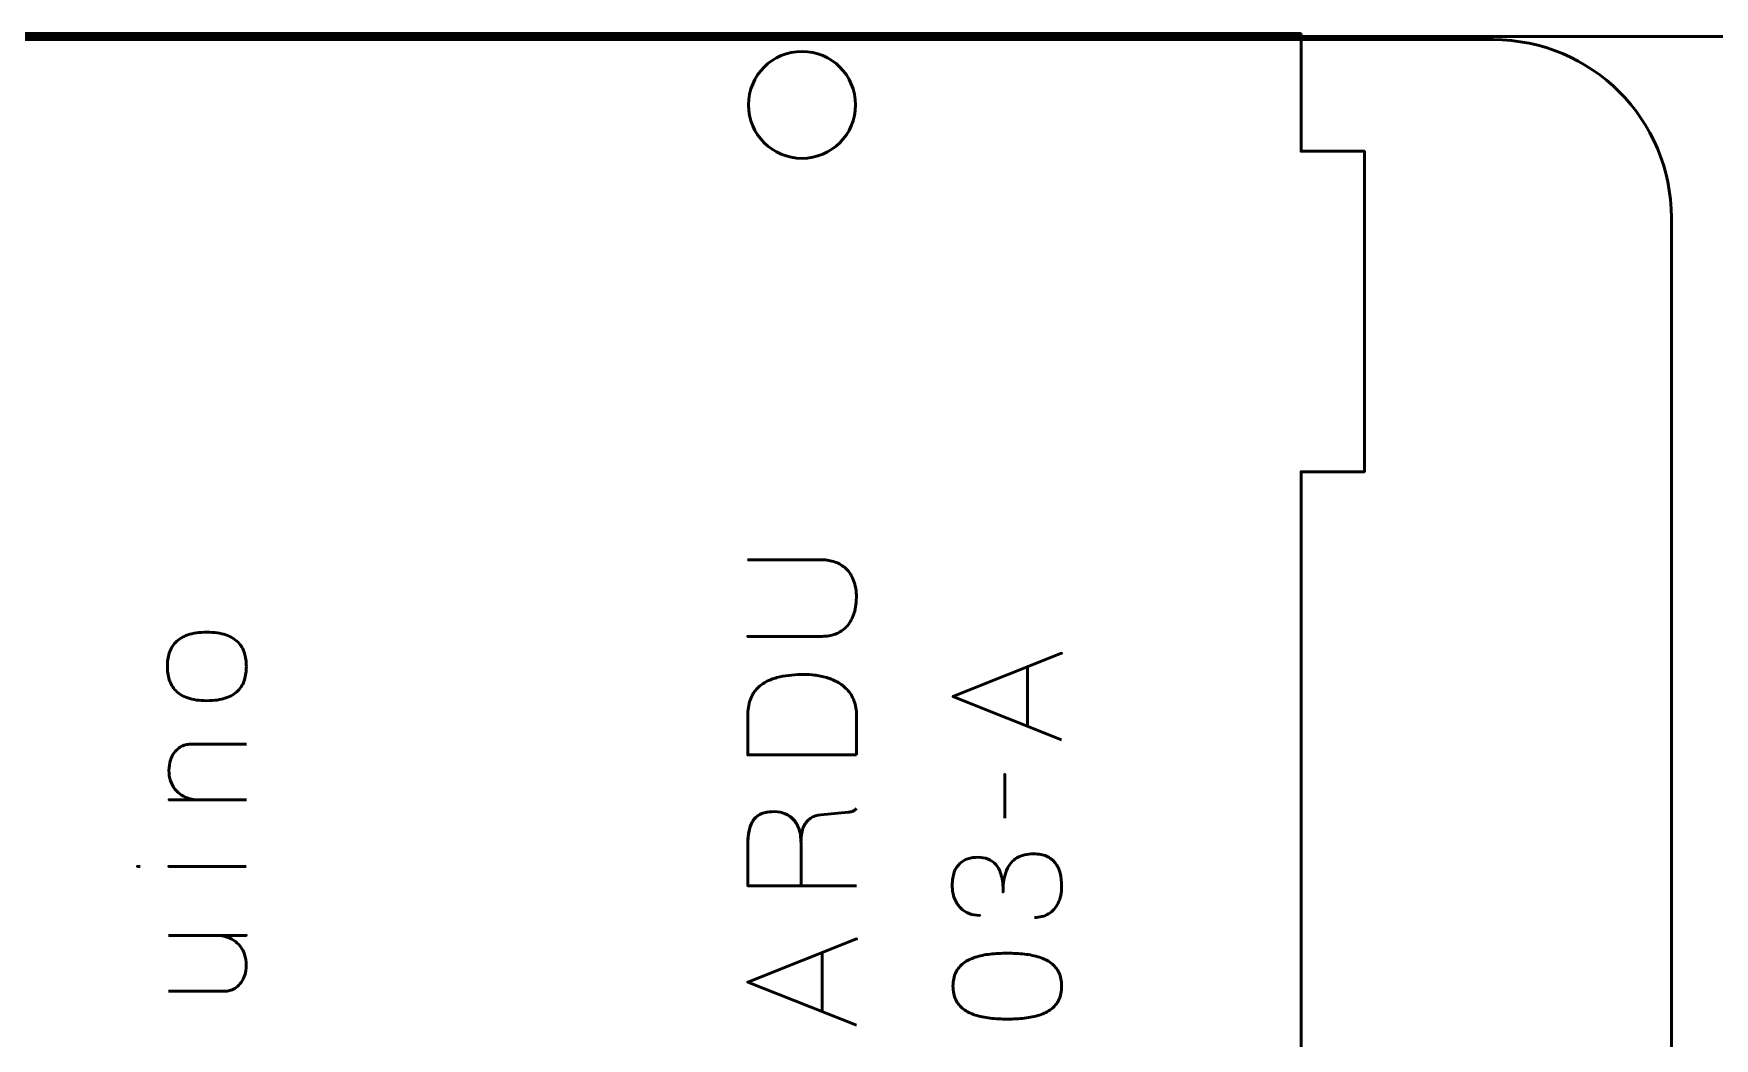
# Model space of a CAD drawing. Header units: centimetres. Extents: x -17.9 to -3, y -25.3 to -4.3.
# Drawn here: x -13.185 to -8.471, y -7.161 to -4.341 of the extents above; entities that cross this region are included whole.
import ezdxf

# ---------------------------------------------------------------- set-up
doc = ezdxf.new("R2010")
doc.units = ezdxf.units.CM
doc.header["$MEASUREMENT"] = 0
doc.layers.add('Layer 1', color=7, linetype='Continuous')

msp = doc.modelspace()

# ---------------------------------------------------------------- linework, layer by layer
at = {"layer": 'Layer 1', "color": 22, "lineweight": 53}
msp.add_open_spline([(-17.90003, -24.8499), (-17.90003, -24.8499), (-17.90003, -4.84994), (-17.90003, -4.84994), (-17.90003, -4.84994), (-17.90003, -4.57297), (-17.67694, -4.34998), (-17.39994, -4.34998), (-17.39994, -4.34998), (-17.39994, -4.34998), (-3.60007, -4.34998), (-3.60007, -4.34998), (-3.60007, -4.34998), (-3.32293, -4.34998), (-3.09997, -4.57297), (-3.09997, -4.84994), (-3.09997, -4.84994), (-3.09997, -4.84994), (-3.09997, -24.8499), (-3.09997, -24.8499), (-3.09997, -24.8499), (-3.09997, -25.1269), (-3.32293, -25.34999), (-3.60007, -25.34999), (-3.60007, -25.34999), (-3.60007, -25.34999), (-17.39994, -25.34999), (-17.39994, -25.34999), (-17.39994, -25.34999), (-17.67694, -25.34999), (-17.90003, -25.1269), (-17.90003, -24.8499)], degree=3, knots=[0, 0, 0, 0, 0.125, 0.125, 0.125, 0.125, 0.25, 0.25, 0.25, 0.25, 0.375, 0.375, 0.375, 0.375, 0.5, 0.5, 0.5, 0.5, 0.625, 0.625, 0.625, 0.625, 0.75, 0.75, 0.75, 0.75, 0.875, 0.875, 0.875, 0.875, 1, 1, 1, 1], dxfattribs=at)
at = {"layer": 'Layer 1', "color": 2, "lineweight": 53}
msp.add_open_spline([(-9.09156, -9.65851), (-9.09156, -9.65851), (-17.39146, -9.65851), (-17.39146, -9.65851), (-17.39146, -9.65851), (-17.66846, -9.65851), (-17.89156, -9.43542), (-17.89156, -9.15842), (-17.89156, -9.15842), (-17.89156, -9.15842), (-17.89156, -4.85856), (-17.89156, -4.85856), (-17.89156, -4.85856), (-17.89156, -4.58142), (-17.66846, -4.35846), (-17.39146, -4.35846), (-17.39146, -4.35846), (-17.39146, -4.35846), (-9.09156, -4.35846), (-9.09156, -4.35846), (-9.09156, -4.35846), (-8.81456, -4.35846), (-8.59146, -4.58142), (-8.59146, -4.85856), (-8.59146, -4.85856), (-8.59146, -4.85856), (-8.59146, -9.15842), (-8.59146, -9.15842), (-8.59146, -9.15842), (-8.59146, -9.43542), (-8.81456, -9.65851), (-9.09156, -9.65851)], degree=3, knots=[0, 0, 0, 0, 0.125, 0.125, 0.125, 0.125, 0.25, 0.25, 0.25, 0.25, 0.375, 0.375, 0.375, 0.375, 0.5, 0.5, 0.5, 0.5, 0.625, 0.625, 0.625, 0.625, 0.75, 0.75, 0.75, 0.75, 0.875, 0.875, 0.875, 0.875, 1, 1, 1, 1], dxfattribs=at)
at = {"layer": 'Layer 1', "color": 30, "lineweight": 53}
for points, knots in [([(-9.63001, -4.34149), (-9.63001, -4.38217), (-9.63001, -4.4992), (-9.63001, -4.67169), (-9.63001, -4.67169), (-9.63001, -4.67169), (-9.45221, -4.67169), (-9.45221, -4.67169), (-9.45221, -4.67169), (-9.45221, -4.67169), (-9.45221, -5.57085), (-9.45221, -5.57085), (-9.45221, -5.57085), (-9.45221, -5.57085), (-9.63001, -5.57085), (-9.63001, -5.57085), (-9.63001, -5.57085), (-9.63001, -6.1634), (-9.63001, -6.88869), (-9.63001, -7.56475), (-9.63001, -7.56475), (-9.63001, -7.56475), (-8.99501, -7.56475), (-8.99501, -7.56475), (-8.99501, -7.56475), (-8.99501, -7.56475), (-8.99501, -8.73061), (-8.99501, -8.73061), (-8.99501, -8.73061), (-8.99501, -8.73061), (-9.63001, -8.73061), (-9.63001, -8.73061), (-9.63001, -8.73061), (-9.63001, -9.23309), (-9.63001, -9.59616), (-9.63001, -9.67549), (-9.63001, -9.67549), (-11.77885, -9.67549), (-13.93023, -9.67549), (-16.08161, -9.67549), (-16.08161, -9.67549), (-16.13241, -9.62469), (-16.18321, -9.57389), (-16.23401, -9.52309), (-16.23401, -9.52309), (-16.23401, -9.14209), (-16.23401, -8.76109), (-16.23401, -8.38009), (-16.23401, -8.38009), (-16.31783, -8.29627), (-16.40165, -8.21245), (-16.48801, -8.12609), (-16.48801, -8.12609), (-16.48801, -7.03389), (-16.48801, -5.94169), (-16.48801, -4.84949), (-16.48801, -4.84949), (-16.40419, -4.76567), (-16.32037, -4.68185), (-16.23401, -4.59549), (-16.23401, -4.59549), (-16.23401, -4.51167), (-16.23401, -4.42785), (-16.23401, -4.34149), (-16.23401, -4.34149), (-14.03437, -4.34149), (-11.83219, -4.34149), (-9.63001, -4.34149)], [0, 0, 0, 0, 0.0588235, 0.0588235, 0.0588235, 0.0588235, 0.1176471, 0.1176471, 0.1176471, 0.1176471, 0.1764706, 0.1764706, 0.1764706, 0.1764706, 0.2352941, 0.2352941, 0.2352941, 0.2352941, 0.2941176, 0.2941176, 0.2941176, 0.2941176, 0.3529412, 0.3529412, 0.3529412, 0.3529412, 0.4117647, 0.4117647, 0.4117647, 0.4117647, 0.4705882, 0.4705882, 0.4705882, 0.4705882, 0.5294118, 0.5294118, 0.5294118, 0.5294118, 0.5882353, 0.5882353, 0.5882353, 0.5882353, 0.6470588, 0.6470588, 0.6470588, 0.6470588, 0.7058824, 0.7058824, 0.7058824, 0.7058824, 0.7647059, 0.7647059, 0.7647059, 0.7647059, 0.8235294, 0.8235294, 0.8235294, 0.8235294, 0.8823529, 0.8823529, 0.8823529, 0.8823529, 0.9411765, 0.9411765, 0.9411765, 0.9411765, 1, 1, 1, 1]), ([(-11.18262, -5.8181), (-11.18255, -5.8181), (-11.18023, -5.8181), (-11.17571, -5.8181), (-11.17571, -5.8181), (-11.17126, -5.8181), (-11.16506, -5.8181), (-11.15715, -5.8181), (-11.15715, -5.8181), (-11.14925, -5.8181), (-11.14022, -5.8181), (-11.12999, -5.8181), (-11.12999, -5.8181), (-11.11976, -5.8181), (-11.10889, -5.8181), (-11.09732, -5.8181), (-11.09732, -5.8181), (-11.08575, -5.8181), (-11.07411, -5.8181), (-11.06226, -5.8181), (-11.06226, -5.8181), (-11.05047, -5.8181), (-11.03904, -5.8181), (-11.02797, -5.8181), (-11.02797, -5.8181), (-11.01689, -5.8181), (-11.00673, -5.8181), (-10.99749, -5.8181), (-10.99749, -5.8181), (-10.98817, -5.8181), (-10.98034, -5.8181), (-10.97392, -5.8181), (-10.97392, -5.8181), (-10.96108, -5.8181), (-10.94895, -5.82008), (-10.93738, -5.82417), (-10.93738, -5.82417), (-10.9258, -5.82826), (-10.9155, -5.83454), (-10.90647, -5.84308), (-10.90647, -5.84308), (-10.89744, -5.85162), (-10.89031, -5.86255), (-10.88516, -5.87596), (-10.88516, -5.87596), (-10.88001, -5.88936), (-10.8774, -5.90531), (-10.8774, -5.92393), (-10.8774, -5.92393), (-10.87783, -5.94256), (-10.88051, -5.95872), (-10.88545, -5.97234), (-10.88545, -5.97234), (-10.89046, -5.98602), (-10.8973, -5.99731), (-10.90598, -6.00627), (-10.90598, -6.00627), (-10.91466, -6.01523), (-10.92482, -6.02186), (-10.93632, -6.02624), (-10.93632, -6.02624), (-10.94789, -6.03054), (-10.96038, -6.03273), (-10.97392, -6.03273), (-10.97392, -6.03273), (-10.97392, -6.03273), (-11.18262, -6.03273), (-11.18262, -6.03273), (-11.18262, -6.03273), (-11.18262, -6.03273), (-10.97392, -6.03273), (-10.97392, -6.03273), (-10.97392, -6.03273), (-10.96038, -6.03273), (-10.94789, -6.03054), (-10.93632, -6.02624), (-10.93632, -6.02624), (-10.92482, -6.02186), (-10.91466, -6.01523), (-10.90598, -6.00627), (-10.90598, -6.00627), (-10.8973, -5.99731), (-10.89046, -5.98602), (-10.88545, -5.97234), (-10.88545, -5.97234), (-10.88051, -5.95872), (-10.87783, -5.94256), (-10.8774, -5.92393), (-10.8774, -5.92393), (-10.8774, -5.90531), (-10.88001, -5.88936), (-10.88516, -5.87596), (-10.88516, -5.87596), (-10.89031, -5.86255), (-10.89744, -5.85162), (-10.90647, -5.84308), (-10.90647, -5.84308), (-10.9155, -5.83454), (-10.9258, -5.82826), (-10.93738, -5.82417), (-10.93738, -5.82417), (-10.94895, -5.82008), (-10.96108, -5.8181), (-10.97392, -5.8181), (-10.97392, -5.8181), (-10.98034, -5.8181), (-10.98817, -5.8181), (-10.99749, -5.8181), (-10.99749, -5.8181), (-11.00673, -5.8181), (-11.01689, -5.8181), (-11.02797, -5.8181), (-11.02797, -5.8181), (-11.03904, -5.8181), (-11.05047, -5.8181), (-11.06226, -5.8181), (-11.06226, -5.8181), (-11.07411, -5.8181), (-11.08575, -5.8181), (-11.09732, -5.8181), (-11.09732, -5.8181), (-11.10889, -5.8181), (-11.11976, -5.8181), (-11.12999, -5.8181), (-11.12999, -5.8181), (-11.14022, -5.8181), (-11.14925, -5.8181), (-11.15715, -5.8181), (-11.15715, -5.8181), (-11.16506, -5.8181), (-11.17126, -5.8181), (-11.17571, -5.8181), (-11.17571, -5.8181), (-11.18023, -5.8181), (-11.18255, -5.8181), (-11.18262, -5.8181)], [0, 0, 0, 0, 0.0294118, 0.0294118, 0.0294118, 0.0294118, 0.0588235, 0.0588235, 0.0588235, 0.0588235, 0.0882353, 0.0882353, 0.0882353, 0.0882353, 0.1176471, 0.1176471, 0.1176471, 0.1176471, 0.1470588, 0.1470588, 0.1470588, 0.1470588, 0.1764706, 0.1764706, 0.1764706, 0.1764706, 0.2058824, 0.2058824, 0.2058824, 0.2058824, 0.2352941, 0.2352941, 0.2352941, 0.2352941, 0.2647059, 0.2647059, 0.2647059, 0.2647059, 0.2941176, 0.2941176, 0.2941176, 0.2941176, 0.3235294, 0.3235294, 0.3235294, 0.3235294, 0.3529412, 0.3529412, 0.3529412, 0.3529412, 0.3823529, 0.3823529, 0.3823529, 0.3823529, 0.4117647, 0.4117647, 0.4117647, 0.4117647, 0.4411765, 0.4411765, 0.4411765, 0.4411765, 0.4705882, 0.4705882, 0.4705882, 0.4705882, 0.5, 0.5, 0.5, 0.5, 0.5294118, 0.5294118, 0.5294118, 0.5294118, 0.5588235, 0.5588235, 0.5588235, 0.5588235, 0.5882353, 0.5882353, 0.5882353, 0.5882353, 0.6176471, 0.6176471, 0.6176471, 0.6176471, 0.6470588, 0.6470588, 0.6470588, 0.6470588, 0.6764706, 0.6764706, 0.6764706, 0.6764706, 0.7058824, 0.7058824, 0.7058824, 0.7058824, 0.7352941, 0.7352941, 0.7352941, 0.7352941, 0.7647059, 0.7647059, 0.7647059, 0.7647059, 0.7941176, 0.7941176, 0.7941176, 0.7941176, 0.8235294, 0.8235294, 0.8235294, 0.8235294, 0.8529412, 0.8529412, 0.8529412, 0.8529412, 0.8823529, 0.8823529, 0.8823529, 0.8823529, 0.9117647, 0.9117647, 0.9117647, 0.9117647, 0.9411765, 0.9411765, 0.9411765, 0.9411765, 0.9705882, 0.9705882, 0.9705882, 0.9705882, 1, 1, 1, 1]), ([(-12.58865, -6.11717), (-12.58858, -6.10384), (-12.59027, -6.09142), (-12.59387, -6.07985), (-12.59387, -6.07985), (-12.59747, -6.06828), (-12.60347, -6.05805), (-12.61186, -6.0493), (-12.61186, -6.0493), (-12.62026, -6.04048), (-12.63162, -6.03364), (-12.64601, -6.02863), (-12.64601, -6.02863), (-12.66033, -6.02369), (-12.67818, -6.02115), (-12.69956, -6.02108), (-12.69956, -6.02108), (-12.72087, -6.02115), (-12.73865, -6.02369), (-12.7529, -6.02863), (-12.7529, -6.02863), (-12.76715, -6.03364), (-12.77851, -6.04048), (-12.78684, -6.0493), (-12.78684, -6.0493), (-12.79524, -6.05805), (-12.80123, -6.06828), (-12.80483, -6.07985), (-12.80483, -6.07985), (-12.80843, -6.09142), (-12.81012, -6.10384), (-12.81005, -6.11717), (-12.81005, -6.11717), (-12.81012, -6.13037), (-12.80843, -6.14279), (-12.80483, -6.15436), (-12.80483, -6.15436), (-12.80123, -6.16593), (-12.79524, -6.17609), (-12.78684, -6.18491), (-12.78684, -6.18491), (-12.77851, -6.19373), (-12.76715, -6.20064), (-12.7529, -6.20565), (-12.7529, -6.20565), (-12.73865, -6.21066), (-12.72087, -6.2132), (-12.69956, -6.21327), (-12.69956, -6.21327), (-12.67818, -6.2132), (-12.66033, -6.21066), (-12.64601, -6.20565), (-12.64601, -6.20565), (-12.63162, -6.20064), (-12.62026, -6.19373), (-12.61186, -6.18491), (-12.61186, -6.18491), (-12.60347, -6.17609), (-12.59747, -6.16593), (-12.59387, -6.15436), (-12.59387, -6.15436), (-12.59027, -6.14279), (-12.58858, -6.13037), (-12.58865, -6.11717)], [0, 0, 0, 0, 0.0625, 0.0625, 0.0625, 0.0625, 0.125, 0.125, 0.125, 0.125, 0.1875, 0.1875, 0.1875, 0.1875, 0.25, 0.25, 0.25, 0.25, 0.3125, 0.3125, 0.3125, 0.3125, 0.375, 0.375, 0.375, 0.375, 0.4375, 0.4375, 0.4375, 0.4375, 0.5, 0.5, 0.5, 0.5, 0.5625, 0.5625, 0.5625, 0.5625, 0.625, 0.625, 0.625, 0.625, 0.6875, 0.6875, 0.6875, 0.6875, 0.75, 0.75, 0.75, 0.75, 0.8125, 0.8125, 0.8125, 0.8125, 0.875, 0.875, 0.875, 0.875, 0.9375, 0.9375, 0.9375, 0.9375, 1, 1, 1, 1]), ([(-12.58865, -6.11717), (-12.58858, -6.10384), (-12.59027, -6.09142), (-12.59387, -6.07985), (-12.59387, -6.07985), (-12.59747, -6.06828), (-12.60347, -6.05805), (-12.61186, -6.0493), (-12.61186, -6.0493), (-12.62026, -6.04048), (-12.63162, -6.03364), (-12.64601, -6.02863), (-12.64601, -6.02863), (-12.66033, -6.02369), (-12.67818, -6.02115), (-12.69956, -6.02108), (-12.69956, -6.02108), (-12.72087, -6.02115), (-12.73865, -6.02369), (-12.7529, -6.02863), (-12.7529, -6.02863), (-12.76715, -6.03364), (-12.77851, -6.04048), (-12.78684, -6.0493), (-12.78684, -6.0493), (-12.79524, -6.05805), (-12.80123, -6.06828), (-12.80483, -6.07985), (-12.80483, -6.07985), (-12.80843, -6.09142), (-12.81012, -6.10384), (-12.81005, -6.11717), (-12.81005, -6.11717), (-12.81012, -6.13037), (-12.80843, -6.14279), (-12.80483, -6.15436), (-12.80483, -6.15436), (-12.80123, -6.16593), (-12.79524, -6.17609), (-12.78684, -6.18491), (-12.78684, -6.18491), (-12.77851, -6.19373), (-12.76715, -6.20064), (-12.7529, -6.20565), (-12.7529, -6.20565), (-12.73865, -6.21066), (-12.72087, -6.2132), (-12.69956, -6.21327), (-12.69956, -6.21327), (-12.67818, -6.2132), (-12.66033, -6.21066), (-12.64601, -6.20565), (-12.64601, -6.20565), (-12.63162, -6.20064), (-12.62026, -6.19373), (-12.61186, -6.18491), (-12.61186, -6.18491), (-12.60347, -6.17609), (-12.59747, -6.16593), (-12.59387, -6.15436), (-12.59387, -6.15436), (-12.59027, -6.14279), (-12.58858, -6.13037), (-12.58865, -6.11717)], [0, 0, 0, 0, 0.0625, 0.0625, 0.0625, 0.0625, 0.125, 0.125, 0.125, 0.125, 0.1875, 0.1875, 0.1875, 0.1875, 0.25, 0.25, 0.25, 0.25, 0.3125, 0.3125, 0.3125, 0.3125, 0.375, 0.375, 0.375, 0.375, 0.4375, 0.4375, 0.4375, 0.4375, 0.5, 0.5, 0.5, 0.5, 0.5625, 0.5625, 0.5625, 0.5625, 0.625, 0.625, 0.625, 0.625, 0.6875, 0.6875, 0.6875, 0.6875, 0.75, 0.75, 0.75, 0.75, 0.8125, 0.8125, 0.8125, 0.8125, 0.875, 0.875, 0.875, 0.875, 0.9375, 0.9375, 0.9375, 0.9375, 1, 1, 1, 1]), ([(-10.30167, -6.32292), (-10.30167, -6.32292), (-10.60689, -6.20185), (-10.60689, -6.20185), (-10.60689, -6.20185), (-10.60689, -6.20185), (-10.30167, -6.08035), (-10.30167, -6.08035), (-10.30167, -6.08035), (-10.30167, -6.08035), (-10.60689, -6.20185), (-10.60689, -6.20185), (-10.60689, -6.20185), (-10.60689, -6.20185), (-10.30167, -6.32292), (-10.30167, -6.32292)], [0, 0, 0, 0, 0.25, 0.25, 0.25, 0.25, 0.5, 0.5, 0.5, 0.5, 0.75, 0.75, 0.75, 0.75, 1, 1, 1, 1]), ([(-10.39777, -6.28482), (-10.39777, -6.28482), (-10.39777, -6.11888), (-10.39777, -6.11888), (-10.39777, -6.11888), (-10.39777, -6.11888), (-10.39777, -6.28482), (-10.39777, -6.28482)], [0, 0, 0, 0, 0.5, 0.5, 0.5, 0.5, 1, 1, 1, 1]), ([(-10.87698, -6.36547), (-10.87698, -6.36547), (-11.1822, -6.36547), (-11.1822, -6.36547), (-11.1822, -6.36547), (-11.1822, -6.36547), (-11.1822, -6.2554), (-11.1822, -6.2554), (-11.1822, -6.2554), (-11.18213, -6.23868), (-11.17994, -6.22422), (-11.17564, -6.21201), (-11.17564, -6.21201), (-11.17134, -6.19988), (-11.16541, -6.18958), (-11.15793, -6.18125), (-11.15793, -6.18125), (-11.15038, -6.17286), (-11.1417, -6.16608), (-11.1319, -6.16079), (-11.1319, -6.16079), (-11.12216, -6.1555), (-11.11172, -6.15141), (-11.10064, -6.14851), (-11.10064, -6.14851), (-11.08963, -6.14562), (-11.07841, -6.14358), (-11.06706, -6.14231), (-11.06706, -6.14231), (-11.0557, -6.14104), (-11.04469, -6.14019), (-11.03404, -6.13984), (-11.03404, -6.13984), (-11.02338, -6.13934), (-11.01216, -6.13969), (-11.00038, -6.14082), (-11.00038, -6.14082), (-10.9886, -6.14195), (-10.97682, -6.14407), (-10.9651, -6.14724), (-10.9651, -6.14724), (-10.95339, -6.15035), (-10.94224, -6.15479), (-10.93166, -6.16044), (-10.93166, -6.16044), (-10.92115, -6.16615), (-10.91176, -6.17335), (-10.90358, -6.18196), (-10.90358, -6.18196), (-10.89539, -6.19064), (-10.8889, -6.20101), (-10.88418, -6.21314), (-10.88418, -6.21314), (-10.87945, -6.22528), (-10.87705, -6.23939), (-10.87698, -6.2554), (-10.87698, -6.2554), (-10.87698, -6.2554), (-10.87698, -6.36547), (-10.87698, -6.36547)], [0, 0, 0, 0, 0.0666667, 0.0666667, 0.0666667, 0.0666667, 0.1333333, 0.1333333, 0.1333333, 0.1333333, 0.2, 0.2, 0.2, 0.2, 0.2666667, 0.2666667, 0.2666667, 0.2666667, 0.3333333, 0.3333333, 0.3333333, 0.3333333, 0.4, 0.4, 0.4, 0.4, 0.4666667, 0.4666667, 0.4666667, 0.4666667, 0.5333333, 0.5333333, 0.5333333, 0.5333333, 0.6, 0.6, 0.6, 0.6, 0.6666667, 0.6666667, 0.6666667, 0.6666667, 0.7333333, 0.7333333, 0.7333333, 0.7333333, 0.8, 0.8, 0.8, 0.8, 0.8666667, 0.8666667, 0.8666667, 0.8666667, 0.9333333, 0.9333333, 0.9333333, 0.9333333, 1, 1, 1, 1]), ([(-10.87698, -6.36547), (-10.87698, -6.36547), (-11.1822, -6.36547), (-11.1822, -6.36547), (-11.1822, -6.36547), (-11.1822, -6.36547), (-11.1822, -6.2554), (-11.1822, -6.2554), (-11.1822, -6.2554), (-11.18213, -6.23868), (-11.17994, -6.22422), (-11.17564, -6.21201), (-11.17564, -6.21201), (-11.17134, -6.19988), (-11.16541, -6.18958), (-11.15793, -6.18125), (-11.15793, -6.18125), (-11.15038, -6.17286), (-11.1417, -6.16608), (-11.1319, -6.16079), (-11.1319, -6.16079), (-11.12216, -6.1555), (-11.11172, -6.15141), (-11.10064, -6.14851), (-11.10064, -6.14851), (-11.08963, -6.14562), (-11.07841, -6.14358), (-11.06706, -6.14231), (-11.06706, -6.14231), (-11.0557, -6.14104), (-11.04469, -6.14019), (-11.03404, -6.13984), (-11.03404, -6.13984), (-11.02338, -6.13934), (-11.01216, -6.13969), (-11.00038, -6.14082), (-11.00038, -6.14082), (-10.9886, -6.14195), (-10.97682, -6.14407), (-10.9651, -6.14724), (-10.9651, -6.14724), (-10.95339, -6.15035), (-10.94224, -6.15479), (-10.93166, -6.16044), (-10.93166, -6.16044), (-10.92115, -6.16615), (-10.91176, -6.17335), (-10.90358, -6.18196), (-10.90358, -6.18196), (-10.89539, -6.19064), (-10.8889, -6.20101), (-10.88418, -6.21314), (-10.88418, -6.21314), (-10.87945, -6.22528), (-10.87705, -6.23939), (-10.87698, -6.2554), (-10.87698, -6.2554), (-10.87698, -6.2554), (-10.87698, -6.36547), (-10.87698, -6.36547)], [0, 0, 0, 0, 0.0666667, 0.0666667, 0.0666667, 0.0666667, 0.1333333, 0.1333333, 0.1333333, 0.1333333, 0.2, 0.2, 0.2, 0.2, 0.2666667, 0.2666667, 0.2666667, 0.2666667, 0.3333333, 0.3333333, 0.3333333, 0.3333333, 0.4, 0.4, 0.4, 0.4, 0.4666667, 0.4666667, 0.4666667, 0.4666667, 0.5333333, 0.5333333, 0.5333333, 0.5333333, 0.6, 0.6, 0.6, 0.6, 0.6666667, 0.6666667, 0.6666667, 0.6666667, 0.7333333, 0.7333333, 0.7333333, 0.7333333, 0.8, 0.8, 0.8, 0.8, 0.8666667, 0.8666667, 0.8666667, 0.8666667, 0.9333333, 0.9333333, 0.9333333, 0.9333333, 1, 1, 1, 1]), ([(-12.58865, -6.33562), (-12.58872, -6.33562), (-12.59077, -6.33562), (-12.59479, -6.33562), (-12.59479, -6.33562), (-12.59874, -6.33562), (-12.60417, -6.33562), (-12.61102, -6.33562), (-12.61102, -6.33562), (-12.61793, -6.33562), (-12.62569, -6.33562), (-12.63444, -6.33562), (-12.63444, -6.33562), (-12.64312, -6.33562), (-12.65222, -6.33562), (-12.66174, -6.33562), (-12.66174, -6.33562), (-12.67134, -6.33562), (-12.68072, -6.33562), (-12.69004, -6.33562), (-12.69004, -6.33562), (-12.69935, -6.33562), (-12.7081, -6.33562), (-12.71614, -6.33562), (-12.71614, -6.33562), (-12.72426, -6.33562), (-12.73117, -6.33562), (-12.73703, -6.33562), (-12.73703, -6.33562), (-12.74281, -6.33562), (-12.74698, -6.33562), (-12.74952, -6.33562), (-12.74952, -6.33562), (-12.75347, -6.33562), (-12.75791, -6.33639), (-12.76278, -6.33808), (-12.76278, -6.33808), (-12.76772, -6.33971), (-12.77266, -6.34232), (-12.7776, -6.34592), (-12.7776, -6.34592), (-12.78261, -6.34951), (-12.78719, -6.3541), (-12.79143, -6.35982), (-12.79143, -6.35982), (-12.79566, -6.3656), (-12.79905, -6.37252), (-12.80166, -6.38056), (-12.80166, -6.38056), (-12.80427, -6.38867), (-12.80568, -6.39813), (-12.80582, -6.40885), (-12.80582, -6.40885), (-12.80582, -6.41972), (-12.80434, -6.42952), (-12.80137, -6.43827), (-12.80137, -6.43827), (-12.79834, -6.44702), (-12.79418, -6.45471), (-12.78889, -6.46134), (-12.78889, -6.46134), (-12.78359, -6.46798), (-12.77753, -6.47348), (-12.77061, -6.47792), (-12.77061, -6.47792), (-12.76377, -6.48244), (-12.7565, -6.48576), (-12.74874, -6.48801), (-12.74874, -6.48801), (-12.74105, -6.49027), (-12.73322, -6.4914), (-12.72539, -6.4914), (-12.72539, -6.4914), (-12.73322, -6.4914), (-12.74105, -6.49027), (-12.74874, -6.48801), (-12.74874, -6.48801), (-12.7565, -6.48576), (-12.76377, -6.48244), (-12.77061, -6.47792), (-12.77061, -6.47792), (-12.77753, -6.47348), (-12.78359, -6.46798), (-12.78889, -6.46134), (-12.78889, -6.46134), (-12.79418, -6.45471), (-12.79834, -6.44702), (-12.80137, -6.43827), (-12.80137, -6.43827), (-12.80434, -6.42952), (-12.80582, -6.41972), (-12.80582, -6.40885), (-12.80582, -6.40885), (-12.80568, -6.39813), (-12.80427, -6.38867), (-12.80166, -6.38056), (-12.80166, -6.38056), (-12.79905, -6.37252), (-12.79566, -6.3656), (-12.79143, -6.35982), (-12.79143, -6.35982), (-12.78719, -6.3541), (-12.78261, -6.34951), (-12.7776, -6.34592), (-12.7776, -6.34592), (-12.77266, -6.34232), (-12.76772, -6.33971), (-12.76278, -6.33808), (-12.76278, -6.33808), (-12.75791, -6.33639), (-12.75347, -6.33562), (-12.74952, -6.33562), (-12.74952, -6.33562), (-12.74698, -6.33562), (-12.74281, -6.33562), (-12.73703, -6.33562), (-12.73703, -6.33562), (-12.73117, -6.33562), (-12.72426, -6.33562), (-12.71614, -6.33562), (-12.71614, -6.33562), (-12.7081, -6.33562), (-12.69935, -6.33562), (-12.69004, -6.33562), (-12.69004, -6.33562), (-12.68072, -6.33562), (-12.67134, -6.33562), (-12.66174, -6.33562), (-12.66174, -6.33562), (-12.65222, -6.33562), (-12.64312, -6.33562), (-12.63444, -6.33562), (-12.63444, -6.33562), (-12.62569, -6.33562), (-12.61793, -6.33562), (-12.61102, -6.33562), (-12.61102, -6.33562), (-12.60417, -6.33562), (-12.59874, -6.33562), (-12.59479, -6.33562), (-12.59479, -6.33562), (-12.59077, -6.33562), (-12.58872, -6.33562), (-12.58865, -6.33562)], [0, 0, 0, 0, 0.0277778, 0.0277778, 0.0277778, 0.0277778, 0.0555556, 0.0555556, 0.0555556, 0.0555556, 0.0833333, 0.0833333, 0.0833333, 0.0833333, 0.1111111, 0.1111111, 0.1111111, 0.1111111, 0.1388889, 0.1388889, 0.1388889, 0.1388889, 0.1666667, 0.1666667, 0.1666667, 0.1666667, 0.1944444, 0.1944444, 0.1944444, 0.1944444, 0.2222222, 0.2222222, 0.2222222, 0.2222222, 0.25, 0.25, 0.25, 0.25, 0.2777778, 0.2777778, 0.2777778, 0.2777778, 0.3055556, 0.3055556, 0.3055556, 0.3055556, 0.3333333, 0.3333333, 0.3333333, 0.3333333, 0.3611111, 0.3611111, 0.3611111, 0.3611111, 0.3888889, 0.3888889, 0.3888889, 0.3888889, 0.4166667, 0.4166667, 0.4166667, 0.4166667, 0.4444444, 0.4444444, 0.4444444, 0.4444444, 0.4722222, 0.4722222, 0.4722222, 0.4722222, 0.5, 0.5, 0.5, 0.5, 0.5277778, 0.5277778, 0.5277778, 0.5277778, 0.5555556, 0.5555556, 0.5555556, 0.5555556, 0.5833333, 0.5833333, 0.5833333, 0.5833333, 0.6111111, 0.6111111, 0.6111111, 0.6111111, 0.6388889, 0.6388889, 0.6388889, 0.6388889, 0.6666667, 0.6666667, 0.6666667, 0.6666667, 0.6944444, 0.6944444, 0.6944444, 0.6944444, 0.7222222, 0.7222222, 0.7222222, 0.7222222, 0.75, 0.75, 0.75, 0.75, 0.7777778, 0.7777778, 0.7777778, 0.7777778, 0.8055556, 0.8055556, 0.8055556, 0.8055556, 0.8333333, 0.8333333, 0.8333333, 0.8333333, 0.8611111, 0.8611111, 0.8611111, 0.8611111, 0.8888889, 0.8888889, 0.8888889, 0.8888889, 0.9166667, 0.9166667, 0.9166667, 0.9166667, 0.9444444, 0.9444444, 0.9444444, 0.9444444, 0.9722222, 0.9722222, 0.9722222, 0.9722222, 1, 1, 1, 1]), ([(-10.46127, -6.54305), (-10.46127, -6.54305), (-10.46127, -6.41986), (-10.46127, -6.41986), (-10.46127, -6.41986), (-10.46127, -6.41986), (-10.46127, -6.54305), (-10.46127, -6.54305)], [0, 0, 0, 0, 0.5, 0.5, 0.5, 0.5, 1, 1, 1, 1]), ([(-12.58865, -6.4914), (-12.58865, -6.4914), (-12.80582, -6.4914), (-12.80582, -6.4914), (-12.80582, -6.4914), (-12.80582, -6.4914), (-12.58865, -6.4914), (-12.58865, -6.4914)], [0, 0, 0, 0, 0.5, 0.5, 0.5, 0.5, 1, 1, 1, 1]), ([(-10.87698, -6.7325), (-10.87698, -6.7325), (-11.1822, -6.7325), (-11.1822, -6.7325), (-11.1822, -6.7325), (-11.1822, -6.7325), (-11.1822, -6.62116), (-11.1822, -6.62116), (-11.1822, -6.62116), (-11.1822, -6.60564), (-11.18114, -6.59238), (-11.1791, -6.58144), (-11.1791, -6.58144), (-11.17705, -6.57044), (-11.17409, -6.56133), (-11.17021, -6.55414), (-11.17021, -6.55414), (-11.16633, -6.54694), (-11.1616, -6.5413), (-11.15603, -6.53713), (-11.15603, -6.53713), (-11.15052, -6.5329), (-11.14424, -6.52994), (-11.13726, -6.52803), (-11.13726, -6.52803), (-11.13027, -6.52613), (-11.12272, -6.525), (-11.11447, -6.52465), (-11.11447, -6.52465), (-11.1041, -6.52415), (-11.09408, -6.52528), (-11.08441, -6.52796), (-11.08441, -6.52796), (-11.07468, -6.53071), (-11.066, -6.53544), (-11.05824, -6.54214), (-11.05824, -6.54214), (-11.05047, -6.54892), (-11.04434, -6.55802), (-11.03975, -6.56959), (-11.03975, -6.56959), (-11.03523, -6.58116), (-11.03284, -6.59548), (-11.03277, -6.6127), (-11.03277, -6.6127), (-11.03277, -6.6127), (-11.03277, -6.7325), (-11.03277, -6.7325), (-11.03277, -6.7325), (-11.03277, -6.7325), (-11.03277, -6.6127), (-11.03277, -6.6127), (-11.03277, -6.6127), (-11.03284, -6.59584), (-11.03523, -6.58165), (-11.03975, -6.57015), (-11.03975, -6.57015), (-11.04434, -6.55865), (-11.05047, -6.54948), (-11.05824, -6.54264), (-11.05824, -6.54264), (-11.066, -6.53579), (-11.07468, -6.531), (-11.08441, -6.52817), (-11.08441, -6.52817), (-11.09408, -6.52535), (-11.1041, -6.52415), (-11.11447, -6.52465), (-11.11447, -6.52465), (-11.12477, -6.52507), (-11.13408, -6.52683), (-11.14241, -6.52994), (-11.14241, -6.52994), (-11.15066, -6.53297), (-11.15779, -6.53805), (-11.16372, -6.54511), (-11.16372, -6.54511), (-11.16964, -6.55216), (-11.17423, -6.5619), (-11.1774, -6.57425), (-11.1774, -6.57425), (-11.18058, -6.58659), (-11.1822, -6.60226), (-11.1822, -6.62116), (-11.1822, -6.62116), (-11.1822, -6.62116), (-11.1822, -6.7325), (-11.1822, -6.7325), (-11.1822, -6.7325), (-11.1822, -6.7325), (-10.87698, -6.7325), (-10.87698, -6.7325)], [0, 0, 0, 0, 0.0434783, 0.0434783, 0.0434783, 0.0434783, 0.0869565, 0.0869565, 0.0869565, 0.0869565, 0.1304348, 0.1304348, 0.1304348, 0.1304348, 0.173913, 0.173913, 0.173913, 0.173913, 0.2173913, 0.2173913, 0.2173913, 0.2173913, 0.2608696, 0.2608696, 0.2608696, 0.2608696, 0.3043478, 0.3043478, 0.3043478, 0.3043478, 0.3478261, 0.3478261, 0.3478261, 0.3478261, 0.3913043, 0.3913043, 0.3913043, 0.3913043, 0.4347826, 0.4347826, 0.4347826, 0.4347826, 0.4782609, 0.4782609, 0.4782609, 0.4782609, 0.5217391, 0.5217391, 0.5217391, 0.5217391, 0.5652174, 0.5652174, 0.5652174, 0.5652174, 0.6086957, 0.6086957, 0.6086957, 0.6086957, 0.6521739, 0.6521739, 0.6521739, 0.6521739, 0.6956522, 0.6956522, 0.6956522, 0.6956522, 0.7391304, 0.7391304, 0.7391304, 0.7391304, 0.7826087, 0.7826087, 0.7826087, 0.7826087, 0.826087, 0.826087, 0.826087, 0.826087, 0.8695652, 0.8695652, 0.8695652, 0.8695652, 0.9130435, 0.9130435, 0.9130435, 0.9130435, 0.9565217, 0.9565217, 0.9565217, 0.9565217, 1, 1, 1, 1]), ([(-10.87698, -6.51533), (-10.87903, -6.51815), (-10.8815, -6.52027), (-10.88439, -6.52182), (-10.88439, -6.52182), (-10.88728, -6.52338), (-10.89017, -6.52443), (-10.893, -6.52507), (-10.893, -6.52507), (-10.89575, -6.52563), (-10.89808, -6.52592), (-10.89984, -6.52592), (-10.89984, -6.52592), (-10.89984, -6.52592), (-10.97689, -6.53354), (-10.97689, -6.53354), (-10.97689, -6.53354), (-10.98796, -6.53438), (-10.9977, -6.53763), (-11.00603, -6.5432), (-11.00603, -6.5432), (-11.01442, -6.54885), (-11.02091, -6.55689), (-11.02564, -6.56747), (-11.02564, -6.56747), (-11.0303, -6.57799), (-11.03269, -6.59111), (-11.03277, -6.60677), (-11.03277, -6.60677), (-11.03269, -6.59111), (-11.0303, -6.57799), (-11.02564, -6.56747), (-11.02564, -6.56747), (-11.02091, -6.55689), (-11.01442, -6.54885), (-11.00603, -6.5432), (-11.00603, -6.5432), (-10.9977, -6.53763), (-10.98796, -6.53438), (-10.97689, -6.53354), (-10.97689, -6.53354), (-10.97689, -6.53354), (-10.89984, -6.52592), (-10.89984, -6.52592), (-10.89984, -6.52592), (-10.89808, -6.52592), (-10.89575, -6.52563), (-10.893, -6.52507), (-10.893, -6.52507), (-10.89017, -6.52443), (-10.88728, -6.52338), (-10.88439, -6.52182), (-10.88439, -6.52182), (-10.8815, -6.52027), (-10.87903, -6.51815), (-10.87698, -6.51533)], [0, 0, 0, 0, 0.0714286, 0.0714286, 0.0714286, 0.0714286, 0.1428571, 0.1428571, 0.1428571, 0.1428571, 0.2142857, 0.2142857, 0.2142857, 0.2142857, 0.2857143, 0.2857143, 0.2857143, 0.2857143, 0.3571429, 0.3571429, 0.3571429, 0.3571429, 0.4285714, 0.4285714, 0.4285714, 0.4285714, 0.5, 0.5, 0.5, 0.5, 0.5714286, 0.5714286, 0.5714286, 0.5714286, 0.6428571, 0.6428571, 0.6428571, 0.6428571, 0.7142857, 0.7142857, 0.7142857, 0.7142857, 0.7857143, 0.7857143, 0.7857143, 0.7857143, 0.8571429, 0.8571429, 0.8571429, 0.8571429, 0.9285714, 0.9285714, 0.9285714, 0.9285714, 1, 1, 1, 1]), ([(-10.37829, -6.8216), (-10.36305, -6.82153), (-10.34979, -6.818), (-10.33829, -6.81102), (-10.33829, -6.81102), (-10.32686, -6.80403), (-10.3179, -6.79408), (-10.31148, -6.7811), (-10.31148, -6.7811), (-10.30506, -6.76812), (-10.30181, -6.75253), (-10.30167, -6.73439), (-10.30167, -6.73439), (-10.30167, -6.72078), (-10.30308, -6.70843), (-10.30604, -6.69721), (-10.30604, -6.69721), (-10.30901, -6.68606), (-10.31359, -6.67647), (-10.31987, -6.66835), (-10.31987, -6.66835), (-10.32615, -6.66024), (-10.33427, -6.65403), (-10.34414, -6.64959), (-10.34414, -6.64959), (-10.35409, -6.64521), (-10.36602, -6.64303), (-10.37999, -6.64296), (-10.37999, -6.64296), (-10.39861, -6.64288), (-10.41435, -6.64669), (-10.42712, -6.65424), (-10.42712, -6.65424), (-10.43989, -6.66179), (-10.44948, -6.67351), (-10.45604, -6.68924), (-10.45604, -6.68924), (-10.46261, -6.70497), (-10.46592, -6.72515), (-10.46592, -6.74963), (-10.46592, -6.74963), (-10.46585, -6.73136), (-10.46754, -6.71605), (-10.471, -6.70356), (-10.471, -6.70356), (-10.47446, -6.69114), (-10.47933, -6.6812), (-10.48568, -6.67372), (-10.48568, -6.67372), (-10.49196, -6.66624), (-10.49944, -6.66081), (-10.50804, -6.65756), (-10.50804, -6.65756), (-10.51658, -6.65424), (-10.52596, -6.65262), (-10.53619, -6.65269), (-10.53619, -6.65269), (-10.54643, -6.65262), (-10.55588, -6.65403), (-10.56463, -6.65685), (-10.56463, -6.65685), (-10.57338, -6.65961), (-10.58107, -6.66412), (-10.58763, -6.67026), (-10.58763, -6.67026), (-10.59419, -6.6764), (-10.59934, -6.68451), (-10.60301, -6.69446), (-10.60301, -6.69446), (-10.60668, -6.70448), (-10.60851, -6.71669), (-10.60858, -6.73101), (-10.60858, -6.73101), (-10.60851, -6.74526), (-10.6064, -6.75775), (-10.6023, -6.76833), (-10.6023, -6.76833), (-10.59821, -6.77899), (-10.59264, -6.78773), (-10.58551, -6.79479), (-10.58551, -6.79479), (-10.57839, -6.80177), (-10.57027, -6.807), (-10.5611, -6.81045), (-10.5611, -6.81045), (-10.55193, -6.81398), (-10.54219, -6.81567), (-10.53196, -6.81567), (-10.53196, -6.81567), (-10.54219, -6.81567), (-10.55193, -6.81398), (-10.5611, -6.81045), (-10.5611, -6.81045), (-10.57027, -6.807), (-10.57839, -6.80177), (-10.58551, -6.79479), (-10.58551, -6.79479), (-10.59264, -6.78773), (-10.59821, -6.77899), (-10.6023, -6.76833), (-10.6023, -6.76833), (-10.6064, -6.75775), (-10.60851, -6.74526), (-10.60858, -6.73101), (-10.60858, -6.73101), (-10.60851, -6.71669), (-10.60668, -6.70448), (-10.60301, -6.69446), (-10.60301, -6.69446), (-10.59934, -6.68451), (-10.59419, -6.6764), (-10.58763, -6.67026), (-10.58763, -6.67026), (-10.58107, -6.66412), (-10.57338, -6.65961), (-10.56463, -6.65685), (-10.56463, -6.65685), (-10.55588, -6.65403), (-10.54643, -6.65262), (-10.53619, -6.65269), (-10.53619, -6.65269), (-10.52596, -6.65262), (-10.51658, -6.65424), (-10.50804, -6.65756), (-10.50804, -6.65756), (-10.49944, -6.66081), (-10.49196, -6.66624), (-10.48568, -6.67372), (-10.48568, -6.67372), (-10.47933, -6.6812), (-10.47446, -6.69114), (-10.471, -6.70356), (-10.471, -6.70356), (-10.46754, -6.71605), (-10.46585, -6.73136), (-10.46592, -6.74963), (-10.46592, -6.74963), (-10.46592, -6.72515), (-10.46261, -6.70497), (-10.45604, -6.68924), (-10.45604, -6.68924), (-10.44948, -6.67351), (-10.43989, -6.66179), (-10.42712, -6.65424), (-10.42712, -6.65424), (-10.41435, -6.64669), (-10.39861, -6.64288), (-10.37999, -6.64296), (-10.37999, -6.64296), (-10.36602, -6.64303), (-10.35409, -6.64521), (-10.34414, -6.64959), (-10.34414, -6.64959), (-10.33427, -6.65403), (-10.32615, -6.66024), (-10.31987, -6.66835), (-10.31987, -6.66835), (-10.31359, -6.67647), (-10.30901, -6.68606), (-10.30604, -6.69721), (-10.30604, -6.69721), (-10.30308, -6.70843), (-10.30167, -6.72078), (-10.30167, -6.73439), (-10.30167, -6.73439), (-10.30181, -6.75253), (-10.30506, -6.76812), (-10.31148, -6.7811), (-10.31148, -6.7811), (-10.3179, -6.79408), (-10.32686, -6.80403), (-10.33829, -6.81102), (-10.33829, -6.81102), (-10.34979, -6.818), (-10.36305, -6.82153), (-10.37829, -6.8216)], [0, 0, 0, 0, 0.0227273, 0.0227273, 0.0227273, 0.0227273, 0.0454545, 0.0454545, 0.0454545, 0.0454545, 0.0681818, 0.0681818, 0.0681818, 0.0681818, 0.0909091, 0.0909091, 0.0909091, 0.0909091, 0.1136364, 0.1136364, 0.1136364, 0.1136364, 0.1363636, 0.1363636, 0.1363636, 0.1363636, 0.1590909, 0.1590909, 0.1590909, 0.1590909, 0.1818182, 0.1818182, 0.1818182, 0.1818182, 0.2045455, 0.2045455, 0.2045455, 0.2045455, 0.2272727, 0.2272727, 0.2272727, 0.2272727, 0.25, 0.25, 0.25, 0.25, 0.2727273, 0.2727273, 0.2727273, 0.2727273, 0.2954545, 0.2954545, 0.2954545, 0.2954545, 0.3181818, 0.3181818, 0.3181818, 0.3181818, 0.3409091, 0.3409091, 0.3409091, 0.3409091, 0.3636364, 0.3636364, 0.3636364, 0.3636364, 0.3863636, 0.3863636, 0.3863636, 0.3863636, 0.4090909, 0.4090909, 0.4090909, 0.4090909, 0.4318182, 0.4318182, 0.4318182, 0.4318182, 0.4545455, 0.4545455, 0.4545455, 0.4545455, 0.4772727, 0.4772727, 0.4772727, 0.4772727, 0.5, 0.5, 0.5, 0.5, 0.5227273, 0.5227273, 0.5227273, 0.5227273, 0.5454545, 0.5454545, 0.5454545, 0.5454545, 0.5681818, 0.5681818, 0.5681818, 0.5681818, 0.5909091, 0.5909091, 0.5909091, 0.5909091, 0.6136364, 0.6136364, 0.6136364, 0.6136364, 0.6363636, 0.6363636, 0.6363636, 0.6363636, 0.6590909, 0.6590909, 0.6590909, 0.6590909, 0.6818182, 0.6818182, 0.6818182, 0.6818182, 0.7045455, 0.7045455, 0.7045455, 0.7045455, 0.7272727, 0.7272727, 0.7272727, 0.7272727, 0.75, 0.75, 0.75, 0.75, 0.7727273, 0.7727273, 0.7727273, 0.7727273, 0.7954545, 0.7954545, 0.7954545, 0.7954545, 0.8181818, 0.8181818, 0.8181818, 0.8181818, 0.8409091, 0.8409091, 0.8409091, 0.8409091, 0.8636364, 0.8636364, 0.8636364, 0.8636364, 0.8863636, 0.8863636, 0.8863636, 0.8863636, 0.9090909, 0.9090909, 0.9090909, 0.9090909, 0.9318182, 0.9318182, 0.9318182, 0.9318182, 0.9545455, 0.9545455, 0.9545455, 0.9545455, 0.9772727, 0.9772727, 0.9772727, 0.9772727, 1, 1, 1, 1]), ([(-12.88667, -6.67809), (-12.88667, -6.67809), (-12.89429, -6.67809), (-12.89429, -6.67809), (-12.89429, -6.67809), (-12.89429, -6.67809), (-12.88667, -6.67809), (-12.88667, -6.67809)], [0, 0, 0, 0, 0.5, 0.5, 0.5, 0.5, 1, 1, 1, 1]), ([(-12.58907, -6.67809), (-12.58907, -6.67809), (-12.80624, -6.67809), (-12.80624, -6.67809), (-12.80624, -6.67809), (-12.80617, -6.67809), (-12.80363, -6.67809), (-12.79876, -6.67809), (-12.79876, -6.67809), (-12.79389, -6.67809), (-12.78719, -6.67809), (-12.77873, -6.67809), (-12.77873, -6.67809), (-12.77026, -6.67809), (-12.76059, -6.67809), (-12.74973, -6.67809), (-12.74973, -6.67809), (-12.73886, -6.67809), (-12.72743, -6.67809), (-12.71537, -6.67809), (-12.71537, -6.67809), (-12.70337, -6.67809), (-12.69131, -6.67809), (-12.67931, -6.67809), (-12.67931, -6.67809), (-12.66725, -6.67809), (-12.65582, -6.67809), (-12.64502, -6.67809), (-12.64502, -6.67809), (-12.63416, -6.67809), (-12.62456, -6.67809), (-12.61617, -6.67809), (-12.61617, -6.67809), (-12.6077, -6.67809), (-12.60114, -6.67809), (-12.59627, -6.67809), (-12.59627, -6.67809), (-12.59147, -6.67809), (-12.58907, -6.67809), (-12.58907, -6.67809)], [0, 0, 0, 0, 0.1, 0.1, 0.1, 0.1, 0.2, 0.2, 0.2, 0.2, 0.3, 0.3, 0.3, 0.3, 0.4, 0.4, 0.4, 0.4, 0.5, 0.5, 0.5, 0.5, 0.6, 0.6, 0.6, 0.6, 0.7, 0.7, 0.7, 0.7, 0.8, 0.8, 0.8, 0.8, 0.9, 0.9, 0.9, 0.9, 1, 1, 1, 1]), ([(-12.80666, -7.02818), (-12.80659, -7.02818), (-12.80455, -7.02818), (-12.80053, -7.02818), (-12.80053, -7.02818), (-12.79651, -7.02818), (-12.79107, -7.02818), (-12.78423, -7.02818), (-12.78423, -7.02818), (-12.77731, -7.02818), (-12.76948, -7.02818), (-12.76073, -7.02818), (-12.76073, -7.02818), (-12.75206, -7.02818), (-12.74288, -7.02818), (-12.73329, -7.02818), (-12.73329, -7.02818), (-12.72376, -7.02818), (-12.71431, -7.02818), (-12.705, -7.02818), (-12.705, -7.02818), (-12.69561, -7.02818), (-12.68686, -7.02818), (-12.67882, -7.02818), (-12.67882, -7.02818), (-12.67071, -7.02818), (-12.66372, -7.02818), (-12.65786, -7.02818), (-12.65786, -7.02818), (-12.65208, -7.02818), (-12.64792, -7.02818), (-12.64538, -7.02818), (-12.64538, -7.02818), (-12.64143, -7.02818), (-12.63698, -7.0274), (-12.63211, -7.02571), (-12.63211, -7.02571), (-12.62717, -7.02409), (-12.62223, -7.02148), (-12.6173, -7.01788), (-12.6173, -7.01788), (-12.61229, -7.01428), (-12.6077, -7.0097), (-12.60347, -7.00398), (-12.60347, -7.00398), (-12.59923, -6.99819), (-12.59585, -6.99128), (-12.59324, -6.98324), (-12.59324, -6.98324), (-12.59063, -6.97512), (-12.58921, -6.96567), (-12.58907, -6.95494), (-12.58907, -6.95494), (-12.58907, -6.94408), (-12.59055, -6.93427), (-12.59352, -6.92552), (-12.59352, -6.92552), (-12.59655, -6.9167), (-12.60071, -6.90901), (-12.60601, -6.90231), (-12.60601, -6.90231), (-12.6113, -6.89568), (-12.61737, -6.8901), (-12.62428, -6.88559), (-12.62428, -6.88559), (-12.63112, -6.88107), (-12.63839, -6.87769), (-12.64615, -6.87543), (-12.64615, -6.87543), (-12.65384, -6.8731), (-12.66167, -6.87197), (-12.66951, -6.87197), (-12.66951, -6.87197), (-12.66167, -6.87197), (-12.65384, -6.8731), (-12.64615, -6.87543), (-12.64615, -6.87543), (-12.63839, -6.87769), (-12.63112, -6.88107), (-12.62428, -6.88559), (-12.62428, -6.88559), (-12.61737, -6.8901), (-12.6113, -6.89568), (-12.60601, -6.90231), (-12.60601, -6.90231), (-12.60071, -6.90901), (-12.59655, -6.9167), (-12.59352, -6.92552), (-12.59352, -6.92552), (-12.59055, -6.93427), (-12.58907, -6.94408), (-12.58907, -6.95494), (-12.58907, -6.95494), (-12.58921, -6.96567), (-12.59063, -6.97512), (-12.59324, -6.98324), (-12.59324, -6.98324), (-12.59585, -6.99128), (-12.59923, -6.99819), (-12.60347, -7.00398), (-12.60347, -7.00398), (-12.6077, -7.0097), (-12.61229, -7.01428), (-12.6173, -7.01788), (-12.6173, -7.01788), (-12.62223, -7.02148), (-12.62717, -7.02409), (-12.63211, -7.02571), (-12.63211, -7.02571), (-12.63698, -7.0274), (-12.64143, -7.02818), (-12.64538, -7.02818), (-12.64538, -7.02818), (-12.64792, -7.02818), (-12.65208, -7.02818), (-12.65786, -7.02818), (-12.65786, -7.02818), (-12.66372, -7.02818), (-12.67071, -7.02818), (-12.67882, -7.02818), (-12.67882, -7.02818), (-12.68686, -7.02818), (-12.69561, -7.02818), (-12.705, -7.02818), (-12.705, -7.02818), (-12.71431, -7.02818), (-12.72376, -7.02818), (-12.73329, -7.02818), (-12.73329, -7.02818), (-12.74288, -7.02818), (-12.75206, -7.02818), (-12.76073, -7.02818), (-12.76073, -7.02818), (-12.76948, -7.02818), (-12.77731, -7.02818), (-12.78423, -7.02818), (-12.78423, -7.02818), (-12.79107, -7.02818), (-12.79651, -7.02818), (-12.80053, -7.02818), (-12.80053, -7.02818), (-12.80455, -7.02818), (-12.80659, -7.02818), (-12.80666, -7.02818)], [0, 0, 0, 0, 0.0277778, 0.0277778, 0.0277778, 0.0277778, 0.0555556, 0.0555556, 0.0555556, 0.0555556, 0.0833333, 0.0833333, 0.0833333, 0.0833333, 0.1111111, 0.1111111, 0.1111111, 0.1111111, 0.1388889, 0.1388889, 0.1388889, 0.1388889, 0.1666667, 0.1666667, 0.1666667, 0.1666667, 0.1944444, 0.1944444, 0.1944444, 0.1944444, 0.2222222, 0.2222222, 0.2222222, 0.2222222, 0.25, 0.25, 0.25, 0.25, 0.2777778, 0.2777778, 0.2777778, 0.2777778, 0.3055556, 0.3055556, 0.3055556, 0.3055556, 0.3333333, 0.3333333, 0.3333333, 0.3333333, 0.3611111, 0.3611111, 0.3611111, 0.3611111, 0.3888889, 0.3888889, 0.3888889, 0.3888889, 0.4166667, 0.4166667, 0.4166667, 0.4166667, 0.4444444, 0.4444444, 0.4444444, 0.4444444, 0.4722222, 0.4722222, 0.4722222, 0.4722222, 0.5, 0.5, 0.5, 0.5, 0.5277778, 0.5277778, 0.5277778, 0.5277778, 0.5555556, 0.5555556, 0.5555556, 0.5555556, 0.5833333, 0.5833333, 0.5833333, 0.5833333, 0.6111111, 0.6111111, 0.6111111, 0.6111111, 0.6388889, 0.6388889, 0.6388889, 0.6388889, 0.6666667, 0.6666667, 0.6666667, 0.6666667, 0.6944444, 0.6944444, 0.6944444, 0.6944444, 0.7222222, 0.7222222, 0.7222222, 0.7222222, 0.75, 0.75, 0.75, 0.75, 0.7777778, 0.7777778, 0.7777778, 0.7777778, 0.8055556, 0.8055556, 0.8055556, 0.8055556, 0.8333333, 0.8333333, 0.8333333, 0.8333333, 0.8611111, 0.8611111, 0.8611111, 0.8611111, 0.8888889, 0.8888889, 0.8888889, 0.8888889, 0.9166667, 0.9166667, 0.9166667, 0.9166667, 0.9444444, 0.9444444, 0.9444444, 0.9444444, 0.9722222, 0.9722222, 0.9722222, 0.9722222, 1, 1, 1, 1]), ([(-12.80666, -6.87197), (-12.80666, -6.87197), (-12.58907, -6.87197), (-12.58907, -6.87197), (-12.58907, -6.87197), (-12.58907, -6.87197), (-12.80666, -6.87197), (-12.80666, -6.87197)], [0, 0, 0, 0, 0.5, 0.5, 0.5, 0.5, 1, 1, 1, 1]), ([(-10.87698, -7.12408), (-10.87698, -7.12408), (-11.1822, -7.00301), (-11.1822, -7.00301), (-11.1822, -7.00301), (-11.1822, -7.00301), (-10.87698, -6.88151), (-10.87698, -6.88151), (-10.87698, -6.88151), (-10.87698, -6.88151), (-11.1822, -7.00301), (-11.1822, -7.00301), (-11.1822, -7.00301), (-11.1822, -7.00301), (-10.87698, -7.12408), (-10.87698, -7.12408)], [0, 0, 0, 0, 0.25, 0.25, 0.25, 0.25, 0.5, 0.5, 0.5, 0.5, 0.75, 0.75, 0.75, 0.75, 1, 1, 1, 1]), ([(-10.97308, -7.08598), (-10.97308, -7.08598), (-10.97308, -6.92004), (-10.97308, -6.92004), (-10.97308, -6.92004), (-10.97308, -6.92004), (-10.97308, -7.08598), (-10.97308, -7.08598)], [0, 0, 0, 0, 0.5, 0.5, 0.5, 0.5, 1, 1, 1, 1]), ([(-10.30167, -7.01421), (-10.30174, -6.9994), (-10.30435, -6.98663), (-10.30943, -6.97597), (-10.30943, -6.97597), (-10.31451, -6.96539), (-10.32178, -6.95657), (-10.33102, -6.94952), (-10.33102, -6.94952), (-10.34033, -6.94253), (-10.35134, -6.93703), (-10.36404, -6.93294), (-10.36404, -6.93294), (-10.37674, -6.92891), (-10.39064, -6.92602), (-10.40588, -6.9244), (-10.40588, -6.9244), (-10.42112, -6.9227), (-10.43714, -6.92186), (-10.45407, -6.92193), (-10.45407, -6.92193), (-10.47093, -6.92186), (-10.48695, -6.9227), (-10.50212, -6.9244), (-10.50212, -6.9244), (-10.51729, -6.92602), (-10.53126, -6.92891), (-10.54396, -6.93294), (-10.54396, -6.93294), (-10.55659, -6.93703), (-10.56759, -6.94253), (-10.57698, -6.94952), (-10.57698, -6.94952), (-10.58629, -6.95657), (-10.59356, -6.96539), (-10.59864, -6.97597), (-10.59864, -6.97597), (-10.60379, -6.98663), (-10.6064, -6.9994), (-10.60647, -7.01421), (-10.60647, -7.01421), (-10.6064, -7.02903), (-10.60379, -7.0418), (-10.59864, -7.05246), (-10.59864, -7.05246), (-10.59356, -7.06304), (-10.58629, -7.07186), (-10.57698, -7.07891), (-10.57698, -7.07891), (-10.56759, -7.0859), (-10.55659, -7.0914), (-10.54396, -7.09549), (-10.54396, -7.09549), (-10.53126, -7.09952), (-10.51729, -7.10241), (-10.50212, -7.10403), (-10.50212, -7.10403), (-10.48695, -7.10572), (-10.47093, -7.10657), (-10.45407, -7.1065), (-10.45407, -7.1065), (-10.43714, -7.10657), (-10.42112, -7.10572), (-10.40588, -7.10403), (-10.40588, -7.10403), (-10.39064, -7.10241), (-10.37674, -7.09952), (-10.36404, -7.09549), (-10.36404, -7.09549), (-10.35134, -7.0914), (-10.34033, -7.0859), (-10.33102, -7.07891), (-10.33102, -7.07891), (-10.32178, -7.07186), (-10.31451, -7.06304), (-10.30943, -7.05246), (-10.30943, -7.05246), (-10.30435, -7.0418), (-10.30174, -7.02903), (-10.30167, -7.01421)], [0, 0, 0, 0, 0.05, 0.05, 0.05, 0.05, 0.1, 0.1, 0.1, 0.1, 0.15, 0.15, 0.15, 0.15, 0.2, 0.2, 0.2, 0.2, 0.25, 0.25, 0.25, 0.25, 0.3, 0.3, 0.3, 0.3, 0.35, 0.35, 0.35, 0.35, 0.4, 0.4, 0.4, 0.4, 0.45, 0.45, 0.45, 0.45, 0.5, 0.5, 0.5, 0.5, 0.55, 0.55, 0.55, 0.55, 0.6, 0.6, 0.6, 0.6, 0.65, 0.65, 0.65, 0.65, 0.7, 0.7, 0.7, 0.7, 0.75, 0.75, 0.75, 0.75, 0.8, 0.8, 0.8, 0.8, 0.85, 0.85, 0.85, 0.85, 0.9, 0.9, 0.9, 0.9, 0.95, 0.95, 0.95, 0.95, 1, 1, 1, 1]), ([(-10.30167, -7.01421), (-10.30174, -6.9994), (-10.30435, -6.98663), (-10.30943, -6.97597), (-10.30943, -6.97597), (-10.31451, -6.96539), (-10.32178, -6.95657), (-10.33102, -6.94952), (-10.33102, -6.94952), (-10.34033, -6.94253), (-10.35134, -6.93703), (-10.36404, -6.93294), (-10.36404, -6.93294), (-10.37674, -6.92891), (-10.39064, -6.92602), (-10.40588, -6.9244), (-10.40588, -6.9244), (-10.42112, -6.9227), (-10.43714, -6.92186), (-10.45407, -6.92193), (-10.45407, -6.92193), (-10.47093, -6.92186), (-10.48695, -6.9227), (-10.50212, -6.9244), (-10.50212, -6.9244), (-10.51729, -6.92602), (-10.53126, -6.92891), (-10.54396, -6.93294), (-10.54396, -6.93294), (-10.55659, -6.93703), (-10.56759, -6.94253), (-10.57698, -6.94952), (-10.57698, -6.94952), (-10.58629, -6.95657), (-10.59356, -6.96539), (-10.59864, -6.97597), (-10.59864, -6.97597), (-10.60379, -6.98663), (-10.6064, -6.9994), (-10.60647, -7.01421), (-10.60647, -7.01421), (-10.6064, -7.02903), (-10.60379, -7.0418), (-10.59864, -7.05246), (-10.59864, -7.05246), (-10.59356, -7.06304), (-10.58629, -7.07186), (-10.57698, -7.07891), (-10.57698, -7.07891), (-10.56759, -7.0859), (-10.55659, -7.0914), (-10.54396, -7.09549), (-10.54396, -7.09549), (-10.53126, -7.09952), (-10.51729, -7.10241), (-10.50212, -7.10403), (-10.50212, -7.10403), (-10.48695, -7.10572), (-10.47093, -7.10657), (-10.45407, -7.1065), (-10.45407, -7.1065), (-10.43714, -7.10657), (-10.42112, -7.10572), (-10.40588, -7.10403), (-10.40588, -7.10403), (-10.39064, -7.10241), (-10.37674, -7.09952), (-10.36404, -7.09549), (-10.36404, -7.09549), (-10.35134, -7.0914), (-10.34033, -7.0859), (-10.33102, -7.07891), (-10.33102, -7.07891), (-10.32178, -7.07186), (-10.31451, -7.06304), (-10.30943, -7.05246), (-10.30943, -7.05246), (-10.30435, -7.0418), (-10.30174, -7.02903), (-10.30167, -7.01421)], [0, 0, 0, 0, 0.05, 0.05, 0.05, 0.05, 0.1, 0.1, 0.1, 0.1, 0.15, 0.15, 0.15, 0.15, 0.2, 0.2, 0.2, 0.2, 0.25, 0.25, 0.25, 0.25, 0.3, 0.3, 0.3, 0.3, 0.35, 0.35, 0.35, 0.35, 0.4, 0.4, 0.4, 0.4, 0.45, 0.45, 0.45, 0.45, 0.5, 0.5, 0.5, 0.5, 0.55, 0.55, 0.55, 0.55, 0.6, 0.6, 0.6, 0.6, 0.65, 0.65, 0.65, 0.65, 0.7, 0.7, 0.7, 0.7, 0.75, 0.75, 0.75, 0.75, 0.8, 0.8, 0.8, 0.8, 0.85, 0.85, 0.85, 0.85, 0.9, 0.9, 0.9, 0.9, 0.95, 0.95, 0.95, 0.95, 1, 1, 1, 1])]:
    msp.add_open_spline(points, degree=3, knots=knots, dxfattribs=at)
at = {"layer": 'Layer 1', "color": 250, "lineweight": 53}
msp.add_open_spline([(-11.18001, -4.54149), (-11.18001, -4.45866), (-11.11284, -4.39149), (-11.03001, -4.39149), (-11.03001, -4.39149), (-10.94718, -4.39149), (-10.88001, -4.45866), (-10.88001, -4.54149), (-10.88001, -4.54149), (-10.88001, -4.62432), (-10.94718, -4.69149), (-11.03001, -4.69149), (-11.03001, -4.69149), (-11.11284, -4.69149), (-11.18001, -4.62432), (-11.18001, -4.54149)], degree=3, knots=[0, 0, 0, 0, 0.25, 0.25, 0.25, 0.25, 0.5, 0.5, 0.5, 0.5, 0.75, 0.75, 0.75, 0.75, 1, 1, 1, 1], dxfattribs=at)

doc.saveas('drawing.dxf')
